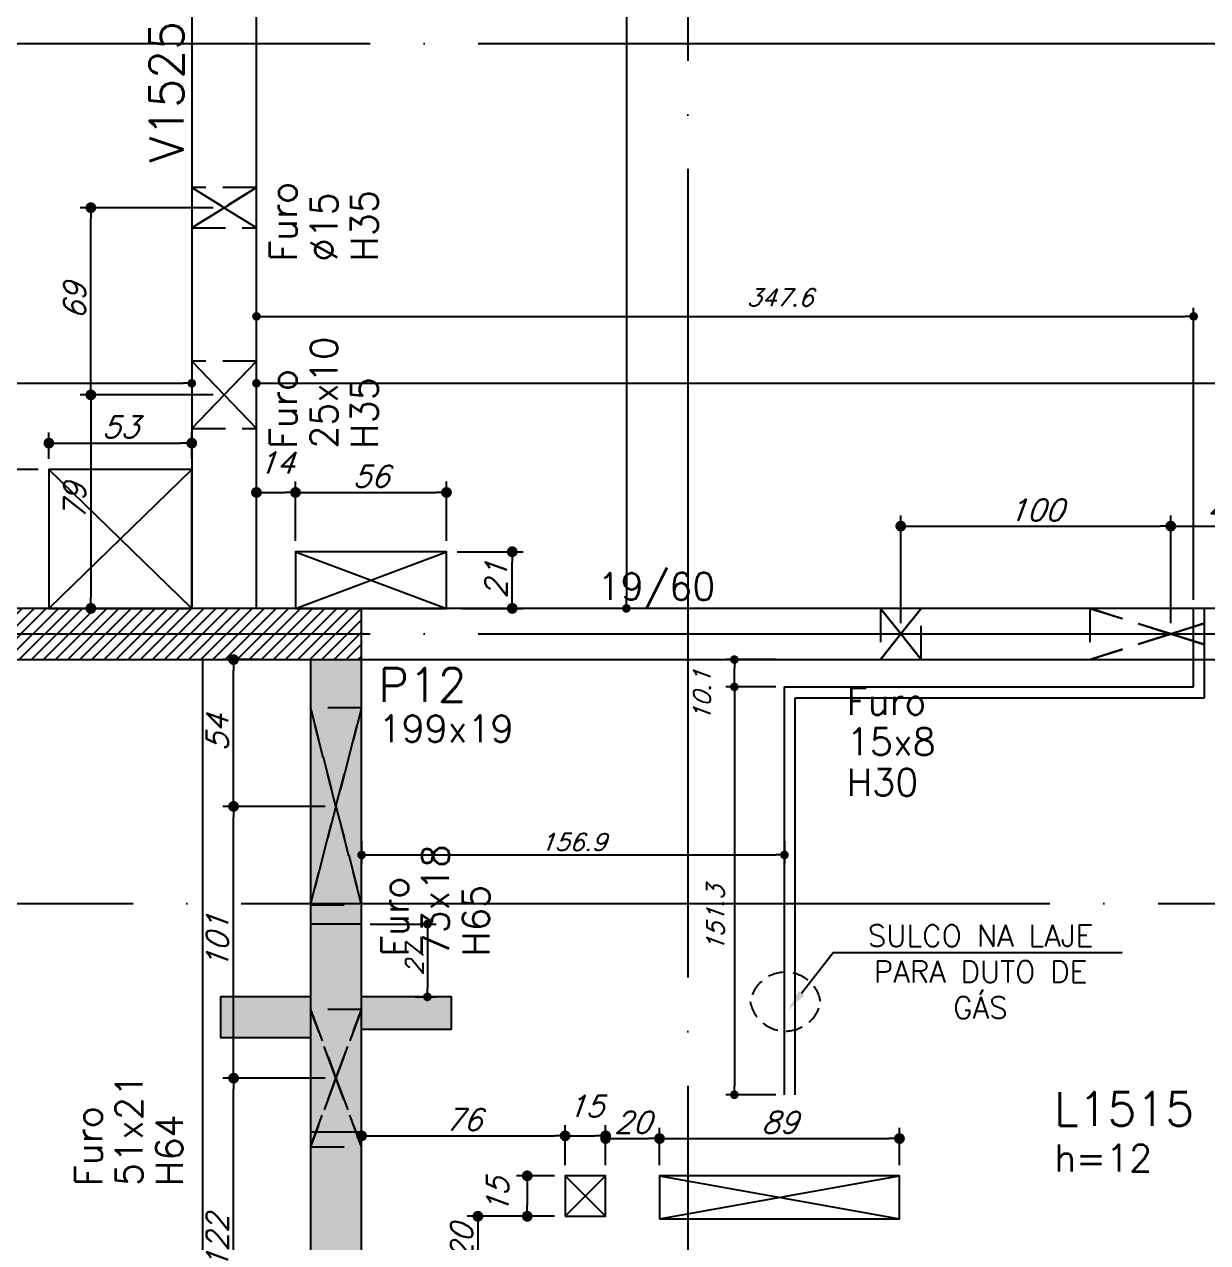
# Model space of a CAD drawing. Header units: millimetres. Extents: x -2368 to 4502, y -1988 to 2217.
# Drawn here: x -955.6 to -516.7, y 429.2 to 881.1 of the extents above; entities that cross this region are included whole.
import ezdxf
from ezdxf import colors
from ezdxf.entities.mleader import LeaderData, LeaderLine
from ezdxf.enums import TextEntityAlignment as Align
from ezdxf.math import Vec2, Vec3

# ---------------------------------------------------------------- set-up
doc = ezdxf.new("R2010")
doc.units = ezdxf.units.MM
doc.header["$LTSCALE"] = 50
for name, pattern in [('DASHED', [0.75, 0.5, -0.25]), ('EIXO', [6.8, 6, -0.4, 0, -0.4]), ('HIDDEN', [0.375, 0.25, -0.125])]:
    doc.linetypes.add(name, pattern=pattern)
for name, color, linetype in [('F-AUX-RED', 1, 'Continuous'), ('F-CORTE', 4, 'Continuous'), ('F-COTAS', 106, 'Continuous'), ('F-COTAS-FUROS', 50, 'Continuous'), ('F-COTAS-FUROS VIGA', 50, 'Continuous'), ('F-EIXO', 12, 'EIXO'), ('F-FURO-PAREDE', 2, 'HIDDEN'), ('F-FURO-PAREDE-TEXTOS', 2, 'Continuous'), ('F-LAJES', 3, 'Continuous'), ('F-LAJES-DIM', 2, 'Continuous'), ('F-LAJES-NOME', 4, 'Continuous'), ('F-PILARES-DIM', 172, 'Continuous'), ('F-PILARES-HACH', 174, 'Continuous'), ('F-PILARES-NOME', 170, 'Continuous'), ('F-PILARES-S', 170, 'Continuous'), ('F-SOLIDO-CORTE', 71, 'Continuous'), ('F-TEXTO', 6, 'Continuous'), ('F-TEXTO-YELLOW', 2, 'Continuous'), ('F-VIGAS', 3, 'Continuous'), ('F-VIGAS-DIM', 2, 'Continuous'), ('F-VIGAS-NOME', 4, 'Continuous'), ('F-VÃO', 1, 'Continuous')]:
    doc.layers.add(name, color=color, linetype=linetype)
doc.layers.add('F-DESNIVEL-2', color=254, linetype='Continuous', true_color=0xffd1e8)
doc.styles.add('CP-TEXT-INCL', font='romans.shx', dxfattribs={"oblique": 20})
doc.styles.add('MCP', font='romans.shx')
doc.styles.add('ROMANS', font='romans.shx')
doc.styles.get("Standard").update_dxf_attribs({"font": 'romans.shx'})
doc.dimstyles.new('CP-COTAS-50', dxfattribs={"dimscale": 0.64, "dimtxt": 10, "dimasz": 5, "dimexe": 5, "dimexo": 5, "dimgap": 2.5, "dimtad": 1, "dimdec": 1, "dimdsep": 46, "dimtxsty": 'CP-TEXT-INCL', "dimblk1": 'DOT', "dimblk2": 'DOT', "dimsah": 1, "dimcen": 9, "dimclrd": 256, "dimclre": 256, "dimclrt": 256, "dimadec": 0, "dimazin": 0, "dimtfac": 1, "dimtdec": 1, "dimtmove": 2, "dimatfit": 3, "dimldrblk": 'DOT', "dimfxl": 5, "dimtolj": 1, "dimarcsym": 0})
doc.dimstyles.new('CP-COTAS-50-FUROS', dxfattribs={"dimscale": 0.8, "dimtxt": 10, "dimasz": 5, "dimexe": 5, "dimexo": 5, "dimgap": 2.5, "dimtad": 1, "dimdec": 0, "dimdsep": 46, "dimtxsty": 'CP-TEXT-INCL', "dimblk1": 'DOT', "dimblk2": 'DOT', "dimsah": 1, "dimcen": 9, "dimclrd": 256, "dimclre": 256, "dimclrt": 256, "dimadec": 0, "dimazin": 0, "dimtfac": 1, "dimtdec": 0, "dimtmove": 2, "dimatfit": 3, "dimldrblk": 'DOT', "dimfxl": 5, "dimtolj": 1, "dimarcsym": 0})

# ---------------------------------------------------------------- blocks, each defined once
blk = doc.blocks.new('*U13')
at = {"layer": 'F-EIXO'}
blk.add_line((0, 0), (4857.5, 0), dxfattribs=at)
at = {"layer": 'F-TEXTO', "style": 'ROMANS'}
blk.add_attdef('EIXO', text='', height=17.5, dxfattribs=at).set_placement((-28.21, 0), align=Align.MIDDLE_CENTER)
blk = doc.blocks.new('*U14')
at = {"layer": 'F-EIXO'}
blk.add_line((0, 0), (4945.5, 0), dxfattribs=at)
at = {"layer": 'F-TEXTO', "style": 'ROMANS'}
blk.add_attdef('EIXO', text='', height=17.5, dxfattribs=at).set_placement((-28.21, 0), align=Align.MIDDLE_CENTER)
blk = doc.blocks.new('*U19')
at = {"layer": 'F-EIXO'}
blk.add_line((0, 0), (0, -2878.75), dxfattribs=at)
at = {"layer": 'F-TEXTO', "style": 'ROMANS'}
blk.add_attdef('EIXO', text='', height=17.5, rotation=360, dxfattribs=at).set_placement((0, 28.21), align=Align.MIDDLE_CENTER)
blk = doc.blocks.new('_DOT')
at = {"color": 0, "linetype": 'ByBlock'}
blk.add_line((-0.5, 0), (-1, 0), dxfattribs=at)
at = {"color": 0, "linetype": 'ByBlock', "const_width": 0.5}
blk.add_lwpolyline([(-0.25, 0, 1), (0.25, 0, 1)], format="xyb", close=True, dxfattribs=at)
blk = doc.blocks.new('*D103')
at = {"layer": 'DEFPOINTS', "color": 0, "transparency": 16777216}
for p in [(-1141, 747.99), (-893.5, 747.99), (-893.5, 747.99)]:
    blk.add_point(p, dxfattribs=at)
at = {"layer": 'F-COTAS', "lineweight": -2, "transparency": 16777216}
blk.add_line((-1137.8, 747.99), (-896.7, 747.99), dxfattribs=at)
at = {"layer": 'F-COTAS', "lineweight": -2, "transparency": 16777216, "xscale": 3.2, "yscale": 3.2, "zscale": 3.2, "rotation": 180}
blk.add_blockref('_DOT', (-1141, 747.99), dxfattribs=at)
at = {"layer": 'F-COTAS', "lineweight": -2, "transparency": 16777216, "xscale": 3.2, "yscale": 3.2, "zscale": 3.2}
blk.add_blockref('_DOT', (-893.5, 747.99), dxfattribs=at)
at = {"layer": 'F-COTAS', "transparency": 16777216, "insert": (-1017.25, 752.79), "char_height": 6.4, "attachment_point": 5, "style": 'CP-TEXT-INCL'}
blk.add_mtext('\\A1;247.5', dxfattribs=at)
blk = doc.blocks.new('*D104')
at = {"layer": 'DEFPOINTS', "color": 0, "transparency": 16777216}
for p in [(-869.5, 747.99), (-34, 747.99), (-34, 747.99)]:
    blk.add_point(p, dxfattribs=at)
at = {"layer": 'F-COTAS', "lineweight": -2, "transparency": 16777216}
blk.add_line((-866.3, 747.99), (-37.2, 747.99), dxfattribs=at)
at = {"layer": 'F-COTAS', "lineweight": -2, "transparency": 16777216, "xscale": 3.2, "yscale": 3.2, "zscale": 3.2, "rotation": 180}
blk.add_blockref('_DOT', (-869.5, 747.99), dxfattribs=at)
at = {"layer": 'F-COTAS', "lineweight": -2, "transparency": 16777216, "xscale": 3.2, "yscale": 3.2, "zscale": 3.2}
blk.add_blockref('_DOT', (-34, 747.99), dxfattribs=at)
at = {"layer": 'F-COTAS', "transparency": 16777216, "insert": (-451.75, 752.79), "char_height": 6.4, "attachment_point": 5, "style": 'CP-TEXT-INCL'}
blk.add_mtext('\\A1;835.5', dxfattribs=at)
blk = doc.blocks.new('*D120')
at = {"layer": 'DEFPOINTS', "color": 0, "transparency": 16777216}
for p in [(-732.28, 1334), (-732.28, 664.5), (-732.28, 664.5)]:
    blk.add_point(p, dxfattribs=at)
at = {"layer": 'F-COTAS', "lineweight": -2, "transparency": 16777216}
blk.add_line((-732.28, 1330.8), (-732.28, 667.7), dxfattribs=at)
at = {"layer": 'F-COTAS', "lineweight": -2, "transparency": 16777216, "xscale": 3.2, "yscale": 3.2, "zscale": 3.2}
for p, rotation in [((-732.28, 1334), 90), ((-732.28, 664.5), 270)]:
    blk.add_blockref('_DOT', p, dxfattribs=dict(at, rotation=rotation))
at = {"layer": 'F-COTAS', "transparency": 16777216, "insert": (-737.08, 999.25), "char_height": 6.4, "attachment_point": 5, "rotation": 90, "style": 'CP-TEXT-INCL'}
blk.add_mtext('\\A1;669.5', dxfattribs=at)
blk = doc.blocks.new('*D123')
at = {"layer": 'DEFPOINTS', "color": 0, "transparency": 16777216}
for p in [(-978.62, 716), (-946.5, 716), (-946.5, 664.5)]:
    blk.add_point(p, dxfattribs=at)
at = {"layer": 'F-COTAS-FUROS', "lineweight": -2, "transparency": 16777216}
for p, q in [((-950.5, 716), (-982.62, 716)), ((-978.62, 668.5), (-978.62, 712)), ((-950.5, 664.5), (-982.62, 664.5))]:
    blk.add_line(p, q, dxfattribs=at)
at = {"layer": 'F-COTAS-FUROS', "lineweight": -2, "transparency": 16777216, "xscale": 4, "yscale": 4, "zscale": 4}
for p, rotation in [((-978.62, 716), 90), ((-978.62, 664.5), 270)]:
    blk.add_blockref('_DOT', p, dxfattribs=dict(at, rotation=rotation))
at = {"layer": 'F-COTAS-FUROS', "transparency": 16777216, "insert": (-984.62, 690.25), "char_height": 8, "attachment_point": 5, "rotation": 90, "style": 'CP-TEXT-INCL'}
blk.add_mtext('\\A1;52', dxfattribs=at)
blk = doc.blocks.new('*D124')
at = {"layer": 'DEFPOINTS', "color": 0, "transparency": 16777216}
for p in [(-893.5, 725.79), (-946.5, 716), (-893.5, 716)]:
    blk.add_point(p, dxfattribs=at)
at = {"layer": 'F-COTAS-FUROS', "lineweight": -2, "transparency": 16777216}
for p, q in [((-946.5, 720), (-946.5, 729.79)), ((-893.5, 720), (-893.5, 729.79)), ((-942.5, 725.79), (-897.5, 725.79))]:
    blk.add_line(p, q, dxfattribs=at)
at = {"layer": 'F-COTAS-FUROS', "lineweight": -2, "transparency": 16777216, "xscale": 4, "yscale": 4, "zscale": 4, "rotation": 180}
blk.add_blockref('_DOT', (-946.5, 725.79), dxfattribs=at)
at = {"layer": 'F-COTAS-FUROS', "lineweight": -2, "transparency": 16777216, "xscale": 4, "yscale": 4, "zscale": 4}
blk.add_blockref('_DOT', (-893.5, 725.79), dxfattribs=at)
at = {"layer": 'F-COTAS-FUROS', "transparency": 16777216, "insert": (-920, 731.79), "char_height": 8, "attachment_point": 5, "style": 'CP-TEXT-INCL'}
blk.add_mtext('\\A1;53', dxfattribs=at)
blk = doc.blocks.new('*D155')
at = {"layer": 'DEFPOINTS', "color": 0, "transparency": 16777216}
for p in [(-830.5, 547.38), (-813.83, 520.38), (-806.1, 520.38)]:
    blk.add_point(p, dxfattribs=at)
at = {"layer": 'F-COTAS', "lineweight": -2, "transparency": 16777216}
for p, q in [((-827.3, 547.38), (-802.9, 547.38)), ((-806.1, 544.18), (-806.1, 523.58)), ((-810.63, 520.38), (-802.9, 520.38))]:
    blk.add_line(p, q, dxfattribs=at)
at = {"layer": 'F-COTAS', "lineweight": -2, "transparency": 16777216, "xscale": 3.2, "yscale": 3.2, "zscale": 3.2}
for p, rotation in [((-806.1, 547.38), 90), ((-806.1, 520.38), 270)]:
    blk.add_blockref('_DOT', p, dxfattribs=dict(at, rotation=rotation))
at = {"layer": 'F-COTAS', "transparency": 16777216, "insert": (-810.9, 533.88), "char_height": 6.4, "attachment_point": 5, "rotation": 90, "style": 'CP-TEXT-INCL'}
blk.add_mtext('\\A1;27', dxfattribs=at)
blk = doc.blocks.new('*D269')
at = {"layer": 'DEFPOINTS', "color": 0, "transparency": 16777216}
for p in [(-830.5, 581.31), (-673.65, 581.31), (-673.65, 573.03)]:
    blk.add_point(p, dxfattribs=at)
at = {"layer": 'F-COTAS', "lineweight": -2, "transparency": 16777216}
for p, q in [((-830.5, 578.11), (-830.5, 569.83)), ((-673.65, 578.11), (-673.65, 569.83)), ((-827.3, 573.03), (-676.85, 573.03))]:
    blk.add_line(p, q, dxfattribs=at)
at = {"layer": 'F-COTAS', "lineweight": -2, "transparency": 16777216, "xscale": 3.2, "yscale": 3.2, "zscale": 3.2, "rotation": 180}
blk.add_blockref('_DOT', (-830.5, 573.03), dxfattribs=at)
at = {"layer": 'F-COTAS', "lineweight": -2, "transparency": 16777216, "xscale": 3.2, "yscale": 3.2, "zscale": 3.2}
blk.add_blockref('_DOT', (-673.65, 573.03), dxfattribs=at)
at = {"layer": 'F-COTAS', "transparency": 16777216, "insert": (-752.07, 577.83), "char_height": 6.4, "attachment_point": 5, "style": 'CP-TEXT-INCL'}
blk.add_mtext('\\A1;156.9', dxfattribs=at)
blk = doc.blocks.new('*D270')
at = {"layer": 'DEFPOINTS', "color": 0, "transparency": 16777216}
for p in [(-673.65, 635.37), (-692.23, 484.1), (-673.65, 484.1)]:
    blk.add_point(p, dxfattribs=at)
at = {"layer": 'F-COTAS', "lineweight": -2, "transparency": 16777216}
for p, q in [((-676.85, 635.37), (-695.43, 635.37)), ((-692.23, 632.17), (-692.23, 487.3)), ((-676.85, 484.1), (-695.43, 484.1))]:
    blk.add_line(p, q, dxfattribs=at)
at = {"layer": 'F-COTAS', "lineweight": -2, "transparency": 16777216, "xscale": 3.2, "yscale": 3.2, "zscale": 3.2}
for p, rotation in [((-692.23, 635.37), 90), ((-692.23, 484.1), 270)]:
    blk.add_blockref('_DOT', p, dxfattribs=dict(at, rotation=rotation))
at = {"layer": 'F-COTAS', "transparency": 16777216, "insert": (-699.23, 549.36), "char_height": 6.4, "attachment_point": 5, "rotation": 90, "style": 'CP-TEXT-INCL'}
blk.add_mtext('\\A1;151.3', dxfattribs=at)
blk = doc.blocks.new('*D271')
at = {"layer": 'DEFPOINTS', "color": 0, "transparency": 16777216}
for p in [(-692.23, 645.5), (-673.65, 645.5), (-673.65, 635.37)]:
    blk.add_point(p, dxfattribs=at)
at = {"layer": 'F-COTAS', "lineweight": -2, "transparency": 16777216}
for p, q in [((-676.85, 645.5), (-695.43, 645.5)), ((-692.23, 638.57), (-692.23, 642.3)), ((-676.85, 635.37), (-695.43, 635.37))]:
    blk.add_line(p, q, dxfattribs=at)
at = {"layer": 'F-COTAS', "lineweight": -2, "transparency": 16777216, "xscale": 3.2, "yscale": 3.2, "zscale": 3.2}
for p, rotation in [((-692.23, 645.5), 90), ((-692.23, 635.37), 270)]:
    blk.add_blockref('_DOT', p, dxfattribs=dict(at, rotation=rotation))
at = {"layer": 'F-COTAS', "transparency": 16777216, "insert": (-704.23, 632.13), "char_height": 6.4, "attachment_point": 5, "rotation": 90, "style": 'CP-TEXT-INCL'}
blk.add_mtext('\\A1;10.1', dxfattribs=at)
blk = doc.blocks.new('*D272')
at = {"layer": 'DEFPOINTS', "color": 0, "transparency": 16777216}
for p in [(-521.87, 772.81), (-869.5, 725.03), (-521.87, 664.5)]:
    blk.add_point(p, dxfattribs=at)
at = {"layer": 'F-COTAS', "lineweight": -2, "transparency": 16777216}
for p, q in [((-869.5, 728.23), (-869.5, 776.01)), ((-866.3, 772.81), (-525.07, 772.81)), ((-521.87, 667.7), (-521.87, 776.01))]:
    blk.add_line(p, q, dxfattribs=at)
at = {"layer": 'F-COTAS', "lineweight": -2, "transparency": 16777216, "xscale": 3.2, "yscale": 3.2, "zscale": 3.2, "rotation": 180}
blk.add_blockref('_DOT', (-869.5, 772.81), dxfattribs=at)
at = {"layer": 'F-COTAS', "lineweight": -2, "transparency": 16777216, "xscale": 3.2, "yscale": 3.2, "zscale": 3.2}
blk.add_blockref('_DOT', (-521.87, 772.81), dxfattribs=at)
at = {"layer": 'F-COTAS', "transparency": 16777216, "insert": (-675.35, 779.81), "char_height": 6.4, "attachment_point": 5, "style": 'CP-TEXT-INCL'}
blk.add_mtext('\\A1;347.6', dxfattribs=at)
blk = doc.blocks.new('*U308')
at = {"layer": 'F-VÃO'}
for p, q in [((0, 0), (89, 16)), ((0, 16), (89, 0))]:
    blk.add_line(p, q, dxfattribs=at)
at = {"layer": 'F-VÃO', "color": 3}
blk.add_lwpolyline([(0, 0), (89, 0), (89, 16), (0, 16)], close=True, dxfattribs=at)
blk = doc.blocks.new('*U350')
at = {"layer": 'F-VÃO'}
for p, q in [((0, 0), (15, 15)), ((0, 15), (15, 0))]:
    blk.add_line(p, q, dxfattribs=at)
at = {"layer": 'F-VÃO', "color": 3}
blk.add_lwpolyline([(0, 0), (15, 0), (15, 15), (0, 15)], close=True, dxfattribs=at)
blk = doc.blocks.new('*U314')
at = {"layer": 'F-VÃO'}
for p, q in [((0, 0), (56, 21)), ((0, 21), (56, 0))]:
    blk.add_line(p, q, dxfattribs=at)
at = {"layer": 'F-VÃO', "color": 3}
blk.add_lwpolyline([(0, 0), (56, 0), (56, 21), (0, 21)], close=True, dxfattribs=at)
blk = doc.blocks.new('*D460')
at = {"layer": 'DEFPOINTS', "color": 0, "transparency": 16777216}
for p in [(-755, 468.84), (-830.5, 454), (-755, 454)]:
    blk.add_point(p, dxfattribs=at)
at = {"layer": 'F-COTAS-FUROS', "lineweight": -2, "transparency": 16777216}
for p, q in [((-830.5, 458), (-830.5, 472.84)), ((-755, 458), (-755, 472.84)), ((-826.5, 468.84), (-759, 468.84))]:
    blk.add_line(p, q, dxfattribs=at)
at = {"layer": 'F-COTAS-FUROS', "lineweight": -2, "transparency": 16777216, "xscale": 4, "yscale": 4, "zscale": 4, "rotation": 180}
blk.add_blockref('_DOT', (-830.5, 468.84), dxfattribs=at)
at = {"layer": 'F-COTAS-FUROS', "lineweight": -2, "transparency": 16777216, "xscale": 4, "yscale": 4, "zscale": 4}
blk.add_blockref('_DOT', (-755, 468.84), dxfattribs=at)
at = {"layer": 'F-COTAS-FUROS', "transparency": 16777216, "insert": (-792.75, 474.84), "char_height": 8, "attachment_point": 5, "style": 'CP-TEXT-INCL'}
blk.add_mtext('\\A1;76', dxfattribs=at)
blk = doc.blocks.new('*D461')
at = {"layer": 'DEFPOINTS', "color": 0, "transparency": 16777216}
for p in [(-740, 468.84), (-755, 454), (-740, 454)]:
    blk.add_point(p, dxfattribs=at)
at = {"layer": 'F-COTAS-FUROS', "lineweight": -2, "transparency": 16777216}
for p, q in [((-755, 458), (-755, 472.84)), ((-740, 458), (-740, 472.84)), ((-751, 468.84), (-744, 468.84))]:
    blk.add_line(p, q, dxfattribs=at)
at = {"layer": 'F-COTAS-FUROS', "lineweight": -2, "transparency": 16777216, "xscale": 4, "yscale": 4, "zscale": 4, "rotation": 180}
blk.add_blockref('_DOT', (-755, 468.84), dxfattribs=at)
at = {"layer": 'F-COTAS-FUROS', "lineweight": -2, "transparency": 16777216, "xscale": 4, "yscale": 4, "zscale": 4}
blk.add_blockref('_DOT', (-740, 468.84), dxfattribs=at)
at = {"layer": 'F-COTAS-FUROS', "transparency": 16777216, "insert": (-747.5, 479.84), "char_height": 8, "attachment_point": 5, "style": 'CP-TEXT-INCL'}
blk.add_mtext('\\A1;15', dxfattribs=at)
blk = doc.blocks.new('*D462')
at = {"layer": 'DEFPOINTS', "color": 0, "transparency": 16777216}
for p in [(-719.99, 467.84), (-740, 454), (-719.99, 454)]:
    blk.add_point(p, dxfattribs=at)
at = {"layer": 'F-COTAS-FUROS', "lineweight": -2, "transparency": 16777216}
for p, q in [((-740, 458), (-740, 471.84)), ((-719.99, 458), (-719.99, 471.84)), ((-736, 467.84), (-723.99, 467.84))]:
    blk.add_line(p, q, dxfattribs=at)
at = {"layer": 'F-COTAS-FUROS', "lineweight": -2, "transparency": 16777216, "xscale": 4, "yscale": 4, "zscale": 4, "rotation": 180}
blk.add_blockref('_DOT', (-740, 467.84), dxfattribs=at)
at = {"layer": 'F-COTAS-FUROS', "lineweight": -2, "transparency": 16777216, "xscale": 4, "yscale": 4, "zscale": 4}
blk.add_blockref('_DOT', (-719.99, 467.84), dxfattribs=at)
at = {"layer": 'F-COTAS-FUROS', "transparency": 16777216, "insert": (-730, 473.84), "char_height": 8, "attachment_point": 5, "style": 'CP-TEXT-INCL'}
blk.add_mtext('\\A1;20', dxfattribs=at)
blk = doc.blocks.new('*D463')
at = {"layer": 'DEFPOINTS', "color": 0, "transparency": 16777216}
for p in [(-630.99, 467.84), (-719.99, 454), (-630.99, 454)]:
    blk.add_point(p, dxfattribs=at)
at = {"layer": 'F-COTAS-FUROS', "lineweight": -2, "transparency": 16777216}
for p, q in [((-719.99, 458), (-719.99, 471.84)), ((-630.99, 458), (-630.99, 471.84)), ((-715.99, 467.84), (-634.99, 467.84))]:
    blk.add_line(p, q, dxfattribs=at)
at = {"layer": 'F-COTAS-FUROS', "lineweight": -2, "transparency": 16777216, "xscale": 4, "yscale": 4, "zscale": 4, "rotation": 180}
blk.add_blockref('_DOT', (-719.99, 467.84), dxfattribs=at)
at = {"layer": 'F-COTAS-FUROS', "lineweight": -2, "transparency": 16777216, "xscale": 4, "yscale": 4, "zscale": 4}
blk.add_blockref('_DOT', (-630.99, 467.84), dxfattribs=at)
at = {"layer": 'F-COTAS-FUROS', "transparency": 16777216, "insert": (-675.49, 473.84), "char_height": 8, "attachment_point": 5, "style": 'CP-TEXT-INCL'}
blk.add_mtext('\\A1;89', dxfattribs=at)
blk = doc.blocks.new('*D464')
at = {"layer": 'DEFPOINTS', "color": 0, "transparency": 16777216}
for p in [(-755, 454), (-769.06, 439), (-755, 439)]:
    blk.add_point(p, dxfattribs=at)
at = {"layer": 'F-COTAS-FUROS', "lineweight": -2, "transparency": 16777216}
for p, q in [((-759, 454), (-773.06, 454)), ((-769.06, 450), (-769.06, 443)), ((-759, 439), (-773.06, 439))]:
    blk.add_line(p, q, dxfattribs=at)
at = {"layer": 'F-COTAS-FUROS', "lineweight": -2, "transparency": 16777216, "xscale": 4, "yscale": 4, "zscale": 4}
for p, rotation in [((-769.06, 454), 90), ((-769.06, 439), 270)]:
    blk.add_blockref('_DOT', p, dxfattribs=dict(at, rotation=rotation))
at = {"layer": 'F-COTAS-FUROS', "transparency": 16777216, "insert": (-780.06, 446.5), "char_height": 8, "attachment_point": 5, "rotation": 90, "style": 'CP-TEXT-INCL'}
blk.add_mtext('\\A1;15', dxfattribs=at)
blk = doc.blocks.new('*D465')
at = {"layer": 'DEFPOINTS', "color": 0, "transparency": 16777216}
for p in [(-755, 439), (-787.38, 419.46), (-755, 419.46)]:
    blk.add_point(p, dxfattribs=at)
at = {"layer": 'F-COTAS-FUROS', "lineweight": -2, "transparency": 16777216}
for p, q in [((-759, 439), (-791.38, 439)), ((-787.38, 435), (-787.38, 423.46)), ((-759, 419.46), (-791.38, 419.46))]:
    blk.add_line(p, q, dxfattribs=at)
at = {"layer": 'F-COTAS-FUROS', "lineweight": -2, "transparency": 16777216, "xscale": 4, "yscale": 4, "zscale": 4}
for p, rotation in [((-787.38, 439), 90), ((-787.38, 419.46), 270)]:
    blk.add_blockref('_DOT', p, dxfattribs=dict(at, rotation=rotation))
at = {"layer": 'F-COTAS-FUROS', "transparency": 16777216, "insert": (-793.38, 429.23), "char_height": 8, "attachment_point": 5, "rotation": 90, "style": 'CP-TEXT-INCL'}
blk.add_mtext('\\A1;20', dxfattribs=at)
blk = doc.blocks.new('*D468')
at = {"layer": 'DEFPOINTS', "color": 0, "transparency": 16777216}
for p in [(-799.02, 685.5), (-774.63, 685.5), (-797.44, 664.5)]:
    blk.add_point(p, dxfattribs=at)
at = {"layer": 'F-COTAS-FUROS', "lineweight": -2, "transparency": 16777216}
for p, q in [((-795.02, 685.5), (-770.63, 685.5)), ((-774.63, 668.5), (-774.63, 681.5)), ((-793.44, 664.5), (-770.63, 664.5))]:
    blk.add_line(p, q, dxfattribs=at)
at = {"layer": 'F-COTAS-FUROS', "lineweight": -2, "transparency": 16777216, "xscale": 4, "yscale": 4, "zscale": 4}
for p, rotation in [((-774.63, 685.5), 90), ((-774.63, 664.5), 270)]:
    blk.add_blockref('_DOT', p, dxfattribs=dict(at, rotation=rotation))
at = {"layer": 'F-COTAS-FUROS', "transparency": 16777216, "insert": (-780.63, 675), "char_height": 8, "attachment_point": 5, "rotation": 90, "style": 'CP-TEXT-INCL'}
blk.add_mtext('\\A1;21', dxfattribs=at)
blk = doc.blocks.new('*D469')
at = {"layer": 'DEFPOINTS', "color": 0, "transparency": 16777216}
for p in [(-855.02, 707.5), (-869.5, 690.88), (-855.02, 685.5)]:
    blk.add_point(p, dxfattribs=at)
at = {"layer": 'F-COTAS-FUROS', "lineweight": -2, "transparency": 16777216}
for p, q in [((-869.5, 694.88), (-869.5, 711.5)), ((-855.02, 689.5), (-855.02, 711.5)), ((-865.5, 707.5), (-859.02, 707.5))]:
    blk.add_line(p, q, dxfattribs=at)
at = {"layer": 'F-COTAS-FUROS', "lineweight": -2, "transparency": 16777216, "xscale": 4, "yscale": 4, "zscale": 4, "rotation": 180}
blk.add_blockref('_DOT', (-869.5, 707.5), dxfattribs=at)
at = {"layer": 'F-COTAS-FUROS', "lineweight": -2, "transparency": 16777216, "xscale": 4, "yscale": 4, "zscale": 4}
blk.add_blockref('_DOT', (-855.02, 707.5), dxfattribs=at)
at = {"layer": 'F-COTAS-FUROS', "transparency": 16777216, "insert": (-862.26, 718.5), "char_height": 8, "attachment_point": 5, "style": 'CP-TEXT-INCL'}
blk.add_mtext('\\A1;14', dxfattribs=at)
blk = doc.blocks.new('*D470')
at = {"layer": 'DEFPOINTS', "color": 0, "transparency": 16777216}
for p in [(-799.02, 707.5), (-855.02, 685.5), (-799.02, 685.5)]:
    blk.add_point(p, dxfattribs=at)
at = {"layer": 'F-COTAS-FUROS', "lineweight": -2, "transparency": 16777216}
for p, q in [((-855.02, 689.5), (-855.02, 711.5)), ((-799.02, 689.5), (-799.02, 711.5)), ((-851.02, 707.5), (-803.02, 707.5))]:
    blk.add_line(p, q, dxfattribs=at)
at = {"layer": 'F-COTAS-FUROS', "lineweight": -2, "transparency": 16777216, "xscale": 4, "yscale": 4, "zscale": 4, "rotation": 180}
blk.add_blockref('_DOT', (-855.02, 707.5), dxfattribs=at)
at = {"layer": 'F-COTAS-FUROS', "lineweight": -2, "transparency": 16777216, "xscale": 4, "yscale": 4, "zscale": 4}
blk.add_blockref('_DOT', (-799.02, 707.5), dxfattribs=at)
at = {"layer": 'F-COTAS-FUROS', "transparency": 16777216, "insert": (-827.02, 713.5), "char_height": 8, "attachment_point": 5, "style": 'CP-TEXT-INCL'}
blk.add_mtext('\\A1;56', dxfattribs=at)
blk = doc.blocks.new('*D494')
at = {"layer": 'DEFPOINTS', "color": 0, "linetype": 'Continuous', "transparency": 16777216}
for p in [(-881.5, 743.69), (-930.93, 664.5), (-909.16, 664.5)]:
    blk.add_point(p, dxfattribs=at)
at = {"layer": 'F-COTAS-FUROS VIGA', "linetype": 'Continuous', "lineweight": -2, "transparency": 16777216}
for p, q in [((-885.5, 743.69), (-934.93, 743.69)), ((-930.93, 739.69), (-930.93, 668.5)), ((-913.16, 664.5), (-934.93, 664.5))]:
    blk.add_line(p, q, dxfattribs=at)
at = {"layer": 'F-COTAS-FUROS VIGA', "linetype": 'Continuous', "lineweight": -2, "transparency": 16777216, "xscale": 4, "yscale": 4, "zscale": 4}
for p, rotation in [((-930.93, 743.69), 90), ((-930.93, 664.5), 270)]:
    blk.add_blockref('_DOT', p, dxfattribs=dict(at, rotation=rotation))
at = {"layer": 'F-COTAS-FUROS VIGA', "linetype": 'Continuous', "transparency": 16777216, "insert": (-936.93, 704.09), "char_height": 8, "attachment_point": 5, "rotation": 90, "style": 'CP-TEXT-INCL'}
blk.add_mtext('\\A1;79', dxfattribs=at)
blk = doc.blocks.new('*D495')
at = {"layer": 'DEFPOINTS', "color": 0, "linetype": 'Continuous', "transparency": 16777216}
for p in [(-930.93, 813.13), (-881.5, 813.13), (-881.5, 743.69)]:
    blk.add_point(p, dxfattribs=at)
at = {"layer": 'F-COTAS-FUROS VIGA', "linetype": 'Continuous', "lineweight": -2, "transparency": 16777216}
for p, q in [((-885.5, 813.13), (-934.93, 813.13)), ((-930.93, 747.69), (-930.93, 809.13)), ((-885.5, 743.69), (-934.93, 743.69))]:
    blk.add_line(p, q, dxfattribs=at)
at = {"layer": 'F-COTAS-FUROS VIGA', "linetype": 'Continuous', "lineweight": -2, "transparency": 16777216, "xscale": 4, "yscale": 4, "zscale": 4}
for p, rotation in [((-930.93, 813.13), 90), ((-930.93, 743.69), 270)]:
    blk.add_blockref('_DOT', p, dxfattribs=dict(at, rotation=rotation))
at = {"layer": 'F-COTAS-FUROS VIGA', "linetype": 'Continuous', "transparency": 16777216, "insert": (-936.93, 778.41), "char_height": 8, "attachment_point": 5, "rotation": 90, "style": 'CP-TEXT-INCL'}
blk.add_mtext('\\A1;69', dxfattribs=at)
blk = doc.blocks.new('*D496')
at = {"layer": 'DEFPOINTS', "color": 0, "linetype": 'Continuous', "transparency": 16777216}
for p in [(-530.35, 695), (-630.5, 655), (-530.35, 655)]:
    blk.add_point(p, dxfattribs=at)
at = {"layer": 'F-COTAS-FUROS VIGA', "linetype": 'Continuous', "lineweight": -2, "transparency": 16777216}
for p, q in [((-630.5, 659), (-630.5, 699)), ((-530.35, 659), (-530.35, 699)), ((-626.5, 695), (-534.35, 695))]:
    blk.add_line(p, q, dxfattribs=at)
at = {"layer": 'F-COTAS-FUROS VIGA', "linetype": 'Continuous', "lineweight": -2, "transparency": 16777216, "xscale": 4, "yscale": 4, "zscale": 4, "rotation": 180}
blk.add_blockref('_DOT', (-630.5, 695), dxfattribs=at)
at = {"layer": 'F-COTAS-FUROS VIGA', "linetype": 'Continuous', "lineweight": -2, "transparency": 16777216, "xscale": 4, "yscale": 4, "zscale": 4}
blk.add_blockref('_DOT', (-530.35, 695), dxfattribs=at)
at = {"layer": 'F-COTAS-FUROS VIGA', "linetype": 'Continuous', "transparency": 16777216, "insert": (-580.43, 701), "char_height": 8, "attachment_point": 5, "style": 'CP-TEXT-INCL'}
blk.add_mtext('\\A1;100', dxfattribs=at)
blk = doc.blocks.new('*D497')
at = {"layer": 'DEFPOINTS', "color": 0, "linetype": 'Continuous', "transparency": 16777216}
for p in [(-490.5, 695), (-490.5, 664.5), (-530.35, 655)]:
    blk.add_point(p, dxfattribs=at)
at = {"layer": 'F-COTAS-FUROS VIGA', "linetype": 'Continuous', "lineweight": -2, "transparency": 16777216}
for p, q in [((-530.35, 659), (-530.35, 699)), ((-490.5, 668.5), (-490.5, 699)), ((-526.35, 695), (-494.5, 695))]:
    blk.add_line(p, q, dxfattribs=at)
at = {"layer": 'F-COTAS-FUROS VIGA', "linetype": 'Continuous', "lineweight": -2, "transparency": 16777216, "xscale": 4, "yscale": 4, "zscale": 4, "rotation": 180}
blk.add_blockref('_DOT', (-530.35, 695), dxfattribs=at)
at = {"layer": 'F-COTAS-FUROS VIGA', "linetype": 'Continuous', "lineweight": -2, "transparency": 16777216, "xscale": 4, "yscale": 4, "zscale": 4}
blk.add_blockref('_DOT', (-490.5, 695), dxfattribs=at)
at = {"layer": 'F-COTAS-FUROS VIGA', "linetype": 'Continuous', "transparency": 16777216, "insert": (-510.43, 701), "char_height": 8, "attachment_point": 5, "style": 'CP-TEXT-INCL'}
blk.add_mtext('\\A1;40', dxfattribs=at)
blk = doc.blocks.new('*D522')
at = {"layer": 'DEFPOINTS', "color": 0, "linetype": 'Continuous', "transparency": 16777216}
for p in [(-877.99, 490.24), (-840, 490.24), (-840, 368.6)]:
    blk.add_point(p, dxfattribs=at)
at = {"layer": 'F-COTAS-FUROS VIGA', "linetype": 'Continuous', "lineweight": -2, "transparency": 16777216}
for p, q in [((-844, 490.24), (-881.99, 490.24)), ((-877.99, 372.6), (-877.99, 486.24)), ((-844, 368.6), (-881.99, 368.6))]:
    blk.add_line(p, q, dxfattribs=at)
at = {"layer": 'F-COTAS-FUROS VIGA', "linetype": 'Continuous', "lineweight": -2, "transparency": 16777216, "xscale": 4, "yscale": 4, "zscale": 4}
for p, rotation in [((-877.99, 490.24), 90), ((-877.99, 368.6), 270)]:
    blk.add_blockref('_DOT', p, dxfattribs=dict(at, rotation=rotation))
at = {"layer": 'F-COTAS-FUROS VIGA', "linetype": 'Continuous', "transparency": 16777216, "insert": (-883.99, 429.42), "char_height": 8, "attachment_point": 5, "rotation": 90, "style": 'CP-TEXT-INCL'}
blk.add_mtext('\\A1;122', dxfattribs=at)
blk = doc.blocks.new('*D523')
at = {"layer": 'DEFPOINTS', "color": 0, "linetype": 'Continuous', "transparency": 16777216}
for p in [(-877.99, 591.05), (-840, 591.05), (-840, 490.24)]:
    blk.add_point(p, dxfattribs=at)
at = {"layer": 'F-COTAS-FUROS VIGA', "linetype": 'Continuous', "lineweight": -2, "transparency": 16777216}
for p, q in [((-844, 591.05), (-881.99, 591.05)), ((-877.99, 494.24), (-877.99, 587.05)), ((-844, 490.24), (-881.99, 490.24))]:
    blk.add_line(p, q, dxfattribs=at)
at = {"layer": 'F-COTAS-FUROS VIGA', "linetype": 'Continuous', "lineweight": -2, "transparency": 16777216, "xscale": 4, "yscale": 4, "zscale": 4}
for p, rotation in [((-877.99, 591.05), 90), ((-877.99, 490.24), 270)]:
    blk.add_blockref('_DOT', p, dxfattribs=dict(at, rotation=rotation))
at = {"layer": 'F-COTAS-FUROS VIGA', "linetype": 'Continuous', "transparency": 16777216, "insert": (-883.99, 540.65), "char_height": 8, "attachment_point": 5, "rotation": 90, "style": 'CP-TEXT-INCL'}
blk.add_mtext('\\A1;101', dxfattribs=at)
blk = doc.blocks.new('*D524')
at = {"layer": 'DEFPOINTS', "color": 0, "linetype": 'Continuous', "transparency": 16777216}
for p in [(-877.99, 645.5), (-864.37, 645.5), (-840, 591.05)]:
    blk.add_point(p, dxfattribs=at)
at = {"layer": 'F-COTAS-FUROS VIGA', "linetype": 'Continuous', "lineweight": -2, "transparency": 16777216}
for p, q in [((-868.37, 645.5), (-881.99, 645.5)), ((-877.99, 595.05), (-877.99, 641.5)), ((-844, 591.05), (-881.99, 591.05))]:
    blk.add_line(p, q, dxfattribs=at)
at = {"layer": 'F-COTAS-FUROS VIGA', "linetype": 'Continuous', "lineweight": -2, "transparency": 16777216, "xscale": 4, "yscale": 4, "zscale": 4}
for p, rotation in [((-877.99, 645.5), 90), ((-877.99, 591.05), 270)]:
    blk.add_blockref('_DOT', p, dxfattribs=dict(at, rotation=rotation))
at = {"layer": 'F-COTAS-FUROS VIGA', "linetype": 'Continuous', "transparency": 16777216, "insert": (-883.99, 618.28), "char_height": 8, "attachment_point": 5, "rotation": 90, "style": 'CP-TEXT-INCL'}
blk.add_mtext('\\A1;54', dxfattribs=at)

msp = doc.modelspace()

# ---------------------------------------------------------------- hatches: boundary and pattern name
at = {"layer": 'F-PILARES-HACH', "linetype": 'Continuous'}
h = msp.add_hatch(dxfattribs=at)
h.set_pattern_fill('ANSI31', color=256, style=0)
h.paths.add_polyline_path([(-1029.5, 645.5), (-830.5, 645.5), (-830.5, 664.5), (-1029.5, 664.5)], flags=16)
at = {"layer": 'F-SOLIDO-CORTE', "linetype": 'Continuous'}
msp.add_hatch(color=256, dxfattribs=at).paths.add_polyline_path([(-849.5, 547.38), (-849.5, 520.38), (-882.85, 520.38), (-882.85, 505.38), (-849.5, 505.38), (-849.5, 470.38), (-830.5, 470.38), (-830.5, 508.38), (-797.15, 508.38), (-797.15, 520.38), (-830.5, 520.38), (-830.5, 547.38)], flags=16)

# ---------------------------------------------------------------- linework, layer by layer
at = {"layer": 'F-AUX-RED', "linetype": 'DASHED', "ltscale": 0.25}
for centre, start, end in [((-673.29, 516.26), 10.2278, 169.7722), ((-673.29, 520.98), 190.2278, 349.7722)]:
    msp.add_arc(centre, 13.27, start, end, dxfattribs=at)
at = {"layer": 'F-CORTE', "linetype": 'Continuous'}
for points in [[(-797.15, 520.38), (-830.5, 520.38), (-830.5, 547.38), (-849.5, 547.38), (-849.5, 520.38), (-882.85, 520.38)], [(-882.85, 505.38), (-849.5, 505.38), (-849.5, 470.38), (-830.5, 470.38), (-830.5, 508.38), (-797.15, 508.38)]]:
    msp.add_lwpolyline(points, dxfattribs=at)
at = {"layer": 'F-DESNIVEL-2', "linetype": 'Continuous'}
for points in [[(-830.5, 213.5), (-830.5, 645.4), (-849.5, 645.4)], [(-830.5, 213.5), (-849.5, 645.4), (-849.5, 213.5)]]:
    msp.add_solid(points, dxfattribs=at)
at = {"layer": 'F-FURO-PAREDE'}
for points in [[(-881.5, 813.13), (-869.5, 805.63), (-869.5, 820.63), (-881.5, 813.13), (-869.5, 820.63), (-893.5, 820.63), (-881.5, 813.13), (-893.5, 820.63), (-893.5, 805.63), (-881.5, 813.13), (-893.5, 805.63), (-869.5, 805.63), (-881.5, 813.13)], [(-881.5, 743.69), (-869.5, 731.19), (-869.5, 756.19), (-881.5, 743.69), (-869.5, 756.19), (-893.5, 756.19), (-881.5, 743.69), (-893.5, 756.19), (-893.5, 731.19), (-881.5, 743.69), (-893.5, 731.19), (-869.5, 731.19), (-881.5, 743.69)], [(-630.5, 655), (-638, 645.5), (-623, 645.5), (-630.5, 655), (-623, 645.5), (-623, 664.5), (-630.5, 655), (-623, 664.5), (-638, 664.5), (-630.5, 655), (-638, 664.5), (-638, 645.5), (-630.5, 655)], [(-530.35, 655), (-560.35, 645.5), (-500.35, 645.5), (-530.35, 655), (-500.35, 645.5), (-500.35, 664.5), (-530.35, 655), (-500.35, 664.5), (-560.35, 664.5), (-530.35, 655), (-560.35, 664.5), (-560.35, 645.5), (-530.35, 655)], [(-840, 591.05), (-830.5, 554.55), (-830.5, 627.55), (-840, 591.05), (-830.5, 627.55), (-849.5, 627.55), (-840, 591.05), (-849.5, 627.55), (-849.5, 554.55), (-840, 591.05), (-849.5, 554.55), (-830.5, 554.55), (-840, 591.05)], [(-840, 490.24), (-830.5, 464.74), (-830.5, 515.74), (-840, 490.24), (-830.5, 515.74), (-849.5, 515.74), (-840, 490.24), (-849.5, 515.74), (-849.5, 464.74), (-840, 490.24), (-849.5, 464.74), (-830.5, 464.74), (-840, 490.24)]]:
    msp.add_lwpolyline(points, dxfattribs=at)
at = {"layer": 'F-LAJES'}
for p, q in [((-521.87, 635.37), (-521.87, 664.5)), ((-517.87, 631.37), (-517.87, 664.5)), ((-673.65, 484.1), (-673.65, 635.37)), ((-673.65, 635.37), (-521.87, 635.37)), ((-669.65, 484.1), (-669.65, 631.37)), ((-669.65, 631.37), (-517.87, 631.37))]:
    msp.add_line(p, q, dxfattribs=at)
at = {"layer": 'F-LAJES', "linetype": 'Continuous'}
msp.add_line((-889.5, 645.5), (-889.5, 232.5), dxfattribs=at)
msp.add_lwpolyline([(-893.5, 664.5), (-893.5, 716), (-946.5, 716), (-946.5, 664.5), (-893.5, 664.5)], dxfattribs=at)
at = {"layer": 'F-PILARES-S', "linetype": 'Continuous'}
msp.add_lwpolyline([(-1029.5, 645.5), (-830.5, 645.5), (-830.5, 664.5), (-1029.5, 664.5), (-1029.5, 645.5)], dxfattribs=at)
at = {"layer": 'F-SOLIDO-CORTE'}
msp.add_lwpolyline([(-849.5, 547.38), (-849.5, 520.38), (-882.85, 520.38), (-882.85, 505.38), (-849.5, 505.38), (-849.5, 470.38), (-830.5, 470.38), (-830.5, 508.38), (-797.15, 508.38), (-797.15, 520.38), (-830.5, 520.38), (-830.5, 547.38), (-849.5, 547.38)], dxfattribs=at)
at = {"layer": 'F-VIGAS'}
for points in [[(-869.5, 664.5), (-869.5, 1334)], [(-893.5, 1315), (-893.5, 664.5)], [(-490.5, 664.5), (-830.5, 664.5)], [(-849.5, 645.5), (-849.5, 194.5)], [(-830.5, 645.5), (-490.5, 645.5)], [(-830.5, 194.5), (-830.5, 645.5)]]:
    msp.add_lwpolyline(points, dxfattribs=at)
at = {"layer": 'F-VÃO', "linetype": 'Continuous'}
for p, q in [((-893.5, 664.5), (-946.5, 716)), ((-893.5, 716), (-946.5, 664.5))]:
    msp.add_line(p, q, dxfattribs=at)

# ---------------------------------------------------------------- block references
at = {"layer": 'F-EIXO', "linetype": 'Continuous'}
for name, p in [('*U19', (-709.5, 1847.82)), ('*U13', (-1807.52, 874)), ('*U13', (-1807.52, 655)), ('*U14', (-1895.47, 555))]:
    msp.add_blockref(name, p, dxfattribs=at)
at = {"layer": 'F-VÃO'}
for name, p in [('*U314', (-855.02, 664.5)), ('*U350', (-755, 439)), ('*U308', (-719.99, 438))]:
    msp.add_blockref(name, p, dxfattribs=at)

# ---------------------------------------------------------------- texts
at = {"layer": 'F-FURO-PAREDE-TEXTOS', "linetype": 'Continuous', "style": 'MCP'}
for s, p in [('Furo', (-854.5, 793.13)), ('H35', (-824.5, 793.13)), ('%%c15', (-839.5, 793.13)), ('25x10', (-839.5, 723.69)), ('Furo', (-854.5, 723.69)), ('H35', (-824.5, 723.69)), ('73x18', (-798.1, 535.37)), ('Furo', (-813.1, 535.37)), ('H65', (-783.1, 535.37)), ('51x21', (-911.77, 450.24)), ('Furo', (-926.77, 450.24)), ('H64', (-896.77, 450.24))]:
    msp.add_text(s, height=10, rotation=90, dxfattribs=at).set_placement(p)
for s, p in [('Furo', (-650.57, 625.01)), ('15x8', (-650.57, 610.01)), ('H30', (-650.57, 595.01))]:
    msp.add_text(s, height=10, dxfattribs=at).set_placement(p)
at = {"layer": 'F-LAJES-DIM', "linetype": 'Continuous', "style": 'MCP'}
msp.add_text('h=12', height=10, dxfattribs=at).set_placement((-573.65, 455.59))
at = {"layer": 'F-LAJES-NOME', "linetype": 'Continuous', "style": 'MCP'}
msp.add_text('L1515', height=12.5, dxfattribs=at).set_placement((-573.65, 472.59))
at = {"layer": 'F-PILARES-DIM', "linetype": 'Continuous', "style": 'MCP'}
msp.add_text('199x19', height=10, dxfattribs=at).set_placement((-824.25, 614.87))
at = {"layer": 'F-PILARES-NOME', "linetype": 'Continuous', "style": 'MCP'}
msp.add_text('P12', height=12.5, dxfattribs=at).set_placement((-824.25, 629.87))
at = {"layer": 'F-TEXTO-YELLOW', "insert": (-600.96, 547.06), "char_height": 8, "width": 106.8241, "attachment_point": 2, "style": 'ROMANS'}
msp.add_mtext('SULCO NA LAJE PARA DUTO DE GÁS', dxfattribs=at)
at = {"layer": 'F-VIGAS-DIM', "linetype": 'Continuous', "style": 'MCP'}
msp.add_text('19/60', height=10, dxfattribs=at).set_placement((-743, 667.62))
at = {"layer": 'F-VIGAS-NOME', "linetype": 'Continuous', "style": 'MCP'}
msp.add_text('V1525', height=12.5, rotation=90, dxfattribs=at).set_placement((-896.62, 829.86))

# ---------------------------------------------------------------- dimensions: what is measured, and where the dimension line sits
at = {"layer": 'F-COTAS'}
for base, p1, p2, angle, picture, middle in [((-732.28, 664.5), (-732.28, 1334), (-732.28, 664.5), 90, '*D120', (-737.08, 999.25)), ((-893.5, 747.99), (-1141, 747.99), (-893.5, 747.99), 180, '*D103', (-1017.25, 752.79)), ((-34, 747.99), (-869.5, 747.99), (-34, 747.99), 180, '*D104', (-451.75, 752.79)), ((-806.1, 520.38), (-830.5, 547.38), (-813.83, 520.38), 90, '*D155', (-810.9, 533.88))]:
    dim = msp.add_linear_dim(base=base, p1=p1, p2=p2, angle=angle, dimstyle='CP-COTAS-50', dxfattribs=at)
    dim.commit()
    dim.dimension.update_dxf_attribs({"geometry": picture, "text_midpoint": middle})
dim = msp.add_linear_dim(base=(-521.87, 772.81), p1=(-869.5, 725.03), p2=(-521.87, 664.5), dimstyle='CP-COTAS-50', dxfattribs=at)
dim.commit()
dim.dimension.update_dxf_attribs({"geometry": '*D272', "text_midpoint": (-675.35, 779.81), "dimtype": 160})
for base, p2, picture, middle in [((-692.23, 645.5), (-673.65, 645.5), '*D271', (-704.23, 632.13)), ((-692.23, 484.1), (-673.65, 484.1), '*D270', (-699.23, 549.36))]:
    dim = msp.add_linear_dim(base=base, p1=(-673.65, 635.37), p2=p2, angle=90, dimstyle='CP-COTAS-50', dxfattribs=at)
    dim.commit()
    dim.dimension.update_dxf_attribs({"geometry": picture, "text_midpoint": middle, "dimtype": 160})
dim = msp.add_linear_dim(base=(-673.6492, 573.0317), p1=(-830.5, 581.3068), p2=(-673.6492, 581.3068), dimstyle='CP-COTAS-50', dxfattribs=at)
dim.commit()
dim.dimension.update_dxf_attribs({"geometry": '*D269', "text_midpoint": (-752.0746, 577.8317)})
at = {"layer": 'F-COTAS-FUROS'}
for base, p1, p2, picture, middle in [((-893.5, 725.79), (-946.5, 716), (-893.5, 716), '*D124', (-920, 731.79)), ((-855.02, 707.5), (-869.5, 690.88), (-855.02, 685.5), '*D469', (-862.26, 718.5)), ((-799.02, 707.5), (-855.02, 685.5), (-799.02, 685.5), '*D470', (-827.02, 713.5)), ((-740, 468.84), (-755, 454), (-740, 454), '*D461', (-747.5, 479.84)), ((-755, 468.84452507), (-830.5, 454), (-755, 454), '*D460', (-792.75, 474.84452507)), ((-719.99, 467.84), (-740, 454), (-719.99, 454), '*D462', (-730, 473.84)), ((-630.99, 467.84), (-719.99, 454), (-630.99, 454), '*D463', (-675.49, 473.84))]:
    dim = msp.add_linear_dim(base=base, p1=p1, p2=p2, dimstyle='CP-COTAS-50-FUROS', dxfattribs=at)
    dim.commit()
    dim.dimension.update_dxf_attribs({"geometry": picture, "text_midpoint": middle})
for base, p1, p2, picture, middle in [((-978.6205834, 716), (-946.5, 664.5), (-946.5, 716), '*D123', (-984.6205834, 690.25)), ((-774.63, 685.5), (-797.44, 664.5), (-799.02, 685.5), '*D468', (-780.63, 675)), ((-769.06, 439), (-755, 454), (-755, 439), '*D464', (-780.06, 446.5)), ((-787.38, 419.46), (-755, 439), (-755, 419.46), '*D465', (-793.38, 429.23))]:
    dim = msp.add_linear_dim(base=base, p1=p1, p2=p2, angle=90, dimstyle='CP-COTAS-50-FUROS', dxfattribs=at)
    dim.commit()
    dim.dimension.update_dxf_attribs({"geometry": picture, "text_midpoint": middle})
at = {"layer": 'F-COTAS-FUROS VIGA', "linetype": 'Continuous'}
for base, p1, p2, picture, middle in [((-930.93, 813.13), (-881.5, 743.69), (-881.5, 813.13), '*D495', (-936.93, 778.41)), ((-930.93, 664.5), (-881.5, 743.69), (-909.16, 664.5), '*D494', (-936.93, 704.09)), ((-877.99, 645.5), (-840, 591.05), (-864.37, 645.5), '*D524', (-883.99, 618.28)), ((-877.99, 591.05), (-840, 490.24), (-840, 591.05), '*D523', (-883.99, 540.65)), ((-877.99, 490.24), (-840, 368.6), (-840, 490.24), '*D522', (-883.99, 429.42))]:
    dim = msp.add_linear_dim(base=base, p1=p1, p2=p2, angle=90, dimstyle='CP-COTAS-50-FUROS', dxfattribs=at)
    dim.commit()
    dim.dimension.update_dxf_attribs({"geometry": picture, "text_midpoint": middle})
for base, p1, p2, picture, middle in [((-530.35, 695), (-630.5, 655), (-530.35, 655), '*D496', (-580.43, 701)), ((-490.5, 695), (-530.35, 655), (-490.5, 664.5), '*D497', (-510.43, 701))]:
    dim = msp.add_linear_dim(base=base, p1=p1, p2=p2, dimstyle='CP-COTAS-50-FUROS', dxfattribs=at)
    dim.commit()
    dim.dimension.update_dxf_attribs({"geometry": picture, "text_midpoint": middle})

# ---------------------------------------------------------------- leaders
at = {"layer": 'F-AUX-RED'}
ml = msp.add_multileader_mtext('Standard', dxfattribs=at)
ml.set_content('', color=256)
ml.set_leader_properties()
ml.build(insert=Vec2(0, 0))
ml.multileader.update_dxf_attribs({"arrow_head_size": 8})
ctx = ml.context
ctx.base_point, ctx.char_height, ctx.arrow_head_size, ctx.landing_gap_size, ctx.plane_origin = Vec3(-548.43, 536.8), 8, 8, 4, Vec3(-672.31, 515.48)
notes = []
notes.append((ctx, [(0, (1, 1, 0), (-655.55, 536.8), (1, 0), 107.12, [(0, [(-672.31, 515.48)], 0, [])])]))
ctx.mtext.insert, ctx.mtext.flow_direction = Vec3(-544.43, 540.8), 5
for ctx, leaders in notes:
    for number, flags, end, landing, length, lines in leaders:
        leader = LeaderData()
        leader.index, (leader.has_last_leader_line, leader.has_dogleg_vector, leader.attachment_direction) = number, flags
        leader.last_leader_point, leader.dogleg_vector, leader.dogleg_length = Vec3(end), Vec3(landing), length
        for number, points, colour, breaks in lines:
            line = LeaderLine()
            line.index, line.vertices, line.color, line.breaks = number, Vec3.list(points), colors.encode_raw_color(colour), breaks
            leader.lines.append(line)
        ctx.leaders.append(leader)

doc.saveas('drawing.dxf')
